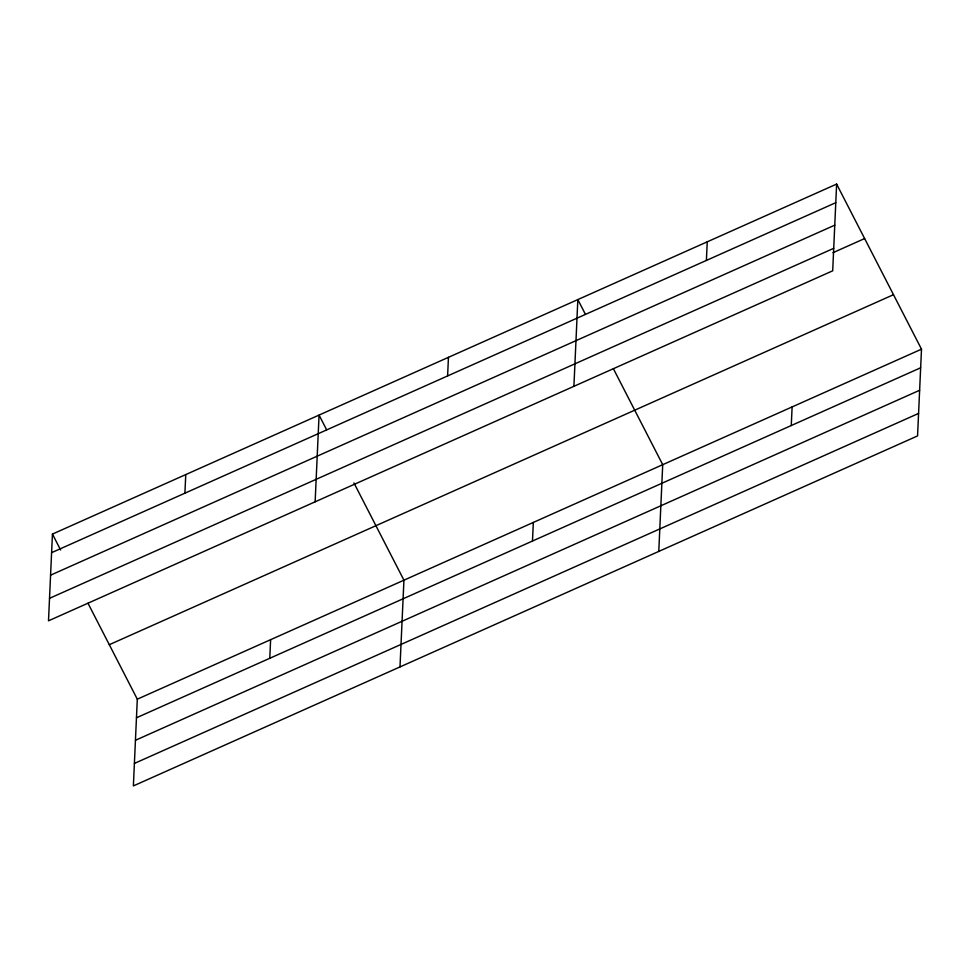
<?xml version="1.0" encoding="UTF-8"?>
<svg xmlns="http://www.w3.org/2000/svg" width="970" height="970" viewBox="0 0 970 970"><rect width="100%" height="100%" fill="white"/><g stroke="black" fill="none" stroke-linecap="round" stroke-linejoin="round"><path stroke-width="1.45" d="M52.441 534.082L48.5 620.824L832.696 270.812L836.625 184.082L52.441 534.082L60.637 550.026M88.003 603.267L137.303 699.188L133.375 785.918L917.559 435.918L921.5 349.176L836.625 184.082M184.906 493.184L185.755 474.585M269.781 658.29L270.618 639.691M315.129 501.817L319.069 415.087L326.575 429.698M399.992 666.923L403.932 580.181L353.941 482.927M447.606 375.936L448.455 357.336M532.481 541.042L533.33 522.43M573.913 386.315L577.841 299.584L585.359 314.195M658.775 551.421L662.716 464.678L613.416 368.77M706.39 260.433L707.239 241.833M791.265 425.539L792.114 406.927M51.592 552.682L835.788 202.681M50.573 575.174L834.77 225.161M49.519 598.332L833.715 248.332M832.975 252.697L864.634 238.559M109.307 644.698L893.491 294.698M137.303 699.188L921.5 349.176M136.467 717.788L920.651 367.788M135.448 740.28L919.633 390.267M134.393 763.438L918.578 413.426"/></g></svg>
